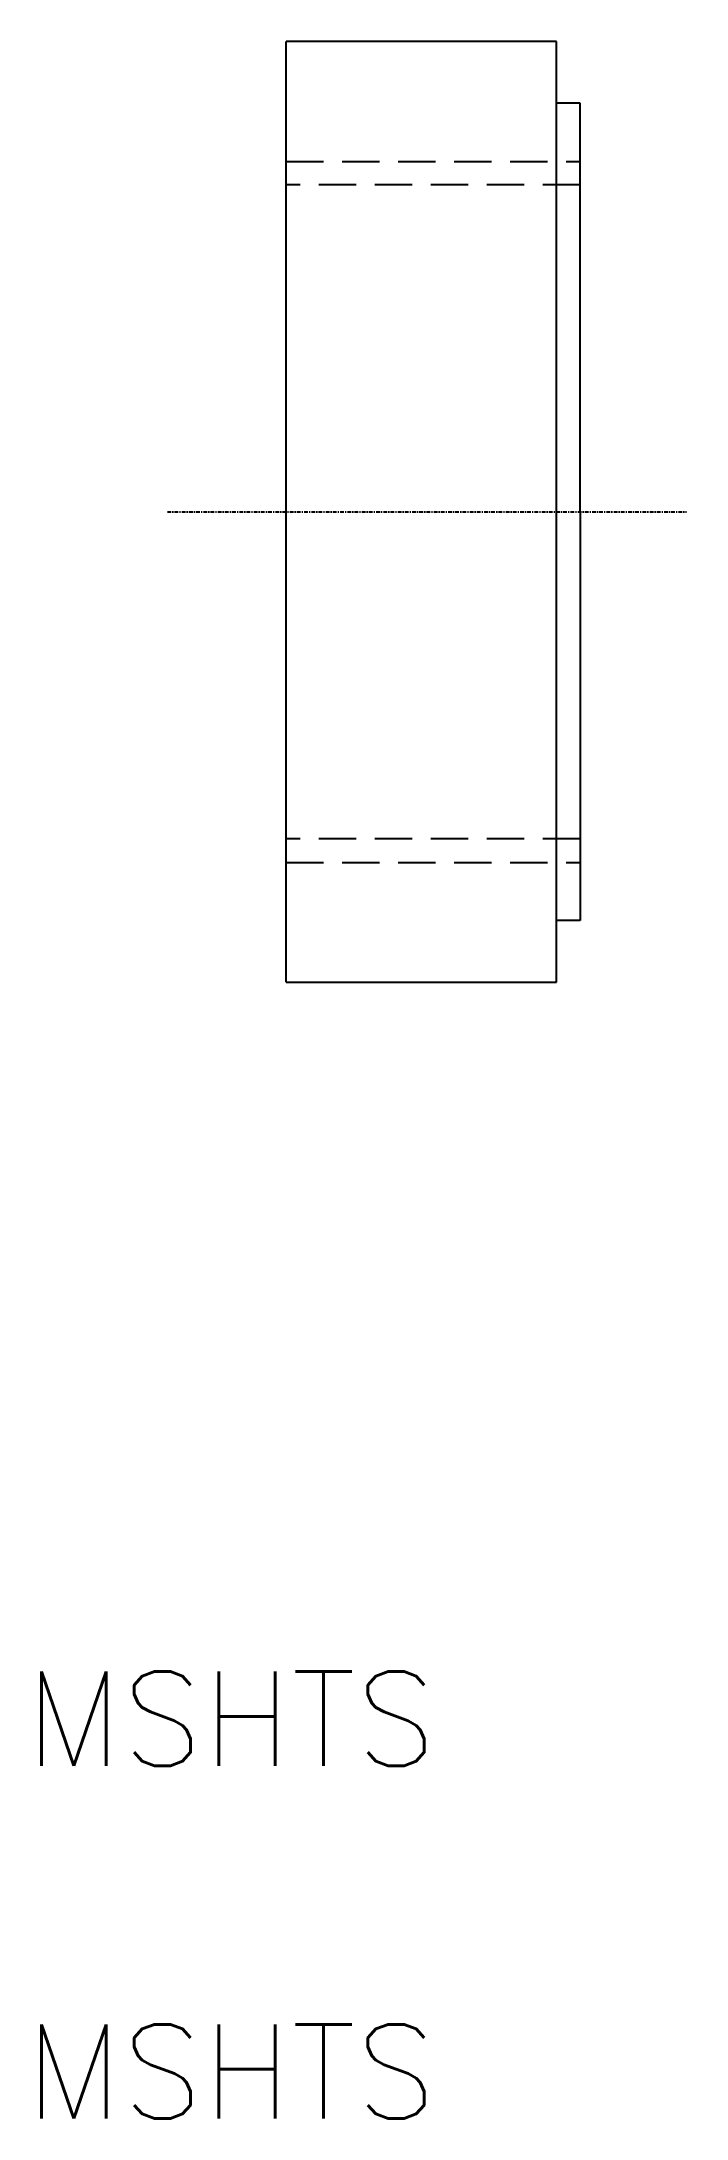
# Model space of a CAD drawing. Extents: x 236 to 291, y 43 to 220.
import ezdxf

# ---------------------------------------------------------------- set-up
doc = ezdxf.new("R2010")
doc.units = 0
doc.header["$LTSCALE"] = 0.25
doc.linetypes.add('CENTER', pattern=[2, 1.25, -0.25, 0.25, -0.25])
doc.linetypes.add('DASHED', pattern=[19.05, 12.7, -6.35])
doc.layers.get('0').update_dxf_attribs({"linetype": 'CONTINUOUS'})
doc.layers.add('CENTER', color=1, linetype='CENTER')
doc.styles.get("Standard").update_dxf_attribs({"font": 'txt.shx'})

msp = doc.modelspace()

# ---------------------------------------------------------------- linework, layer by layer
for p, q in [((256.59, 139.93), (256.59, 219.93)), ((279.59, 219.93), (256.59, 219.93)), ((279.59, 139.93), (279.59, 219.93)), ((281.59, 214.68), (279.59, 214.68)), ((281.59, 179.93), (281.59, 214.68)), ((281.59, 179.93), (281.59, 145.18)), ((281.59, 145.18), (279.59, 145.18)), ((256.59, 139.93), (279.59, 139.93))]:
    msp.add_line(p, q)
at = {"color": 3, "linetype": 'DASHED'}
for p, q in [((256.59, 209.74), (281.59, 209.74)), ((281.59, 207.74), (256.59, 207.74)), ((281.59, 152.12), (256.59, 152.12)), ((256.59, 150.12), (281.59, 150.12))]:
    msp.add_line(p, q, dxfattribs=at)
at = {"layer": 'CENTER', "color": 1, "linetype": 'CENTER'}
msp.add_line((246.47, 179.93), (290.64, 179.93), dxfattribs=at)

# ---------------------------------------------------------------- texts
for p in [(234.39, 73.29), (234.39, 43.29)]:
    msp.add_text('MSHTS', height=8).set_placement(p)

doc.saveas('drawing.dxf')
